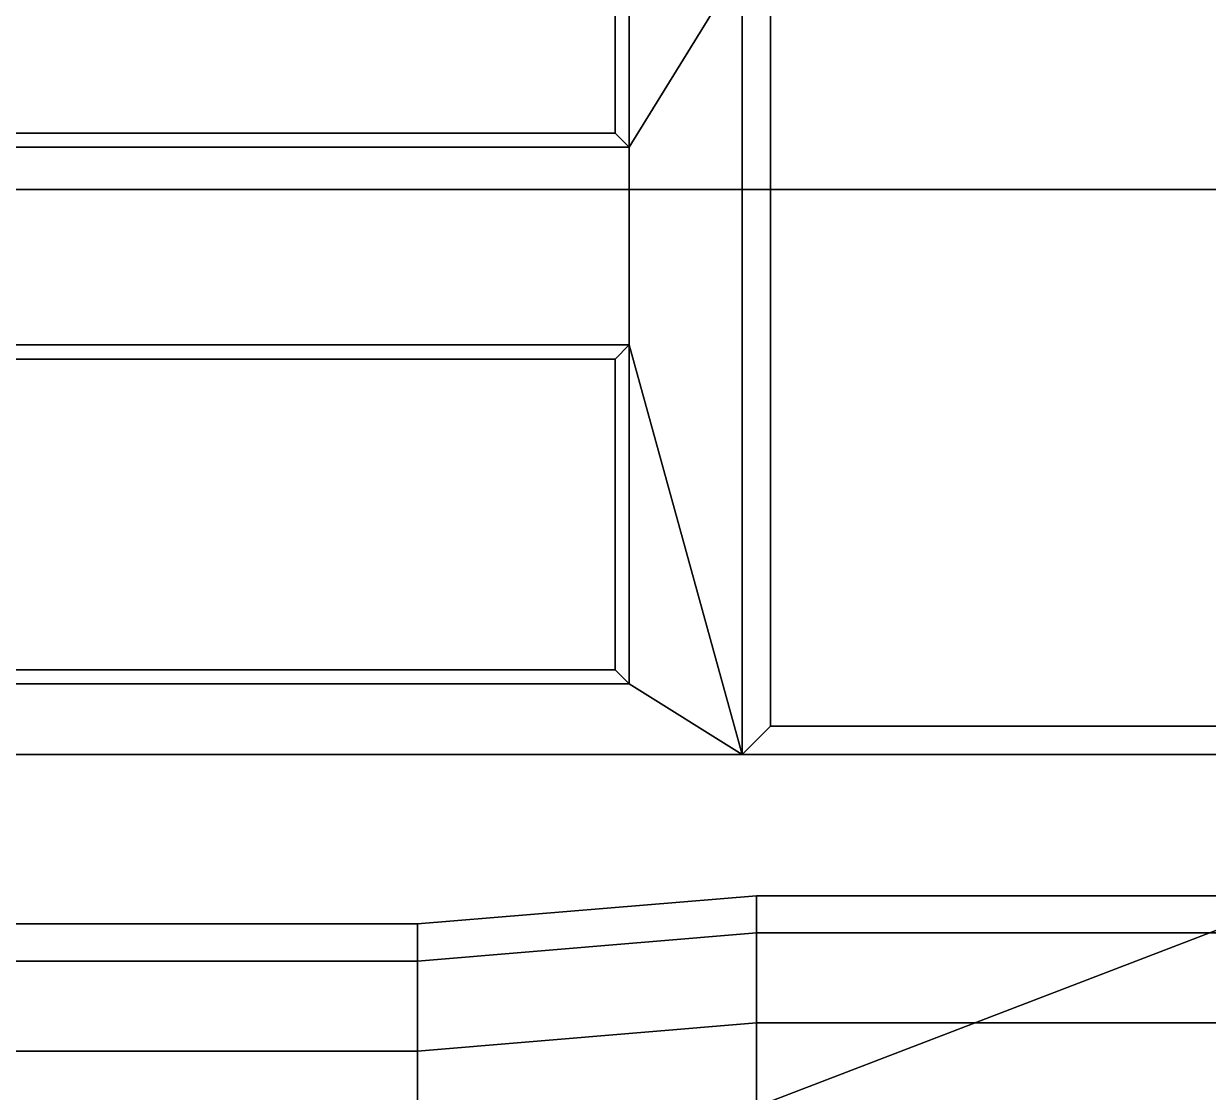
# Model space of a CAD drawing. Header units: millimetres. Extents: x -1.3 to 1.3, y -3 to 8.8.
# Drawn here: x -0.449 to 0.39, y 1.771 to 2.528 of the extents above; entities that cross this region are included whole.
import ezdxf

# ---------------------------------------------------------------- set-up
doc = ezdxf.new("R2010")
doc.units = ezdxf.units.MM
doc.header["$MEASUREMENT"] = 0

msp = doc.modelspace()

# ---------------------------------------------------------------- linework, layer by layer
for points in [[(0.72, 2.91, 0.35), (0.72, 2.41, 0.3), (-0.72, 2.41, 0.3), (-0.72, 2.91, 0.35)], [(-0.03, 2.45, 1.6345), (-0.02, 2.44, 1.60325), (-0.02, 2.68, 1.54925), (-0.03, 2.67, 1.5845)], [(-0.02, 2.44, 1.60325), (0.06, 2.57, 1.574), (0.06, 2.57, 1.574), (-0.02, 2.68, 1.54925)], [(-0.65, 2.67, 1.5845), (-0.65, 2.45, 1.6345), (-0.03, 2.45, 1.6345), (-0.03, 2.67, 1.5845)], [(-0.02, 2.44, 1.60325), (-0.02, 2.3, 1.63475), (0.06, 2.01, 1.7), (0.06, 2.57, 1.574)], [(0.06, 2.57, 1.574), (0.06, 2.01, 1.7), (0.08, 2.03, 1.72), (0.08, 2.55, 1.61)], [(0.08, 2.55, 1.61), (0.08, 2.03, 1.72), (0.61, 2.03, 1.72), (0.61, 2.55, 1.61)], [(-0.65, 2.45, 1.6345), (-0.66, 2.44, 1.60325), (-0.02, 2.44, 1.60325), (-0.03, 2.45, 1.6345)], [(-0.66, 2.44, 1.60325), (-0.66, 2.3, 1.63475), (-0.02, 2.3, 1.63475), (-0.02, 2.44, 1.60325)], [(0.12, -1.74, 0.3), (-0.72, 2.41, 0.3), (0.72, 2.41, 0.3), (0.72, -1.74, 0.3)], [(-0.72, -2.26, 0.3), (-0.72, 2.41, 0.3), (0.12, -1.74, 0.3), (0.12, -2.26, 0.3)], [(-0.03, 2.29, 1.67), (-0.02, 2.3, 1.63475), (-0.66, 2.3, 1.63475), (-0.65, 2.29, 1.67)], [(-0.03, 2.07, 1.72), (-0.02, 2.06, 1.68875), (-0.02, 2.3, 1.63475), (-0.03, 2.29, 1.67)], [(-0.02, 2.06, 1.68875), (0.06, 2.01, 1.7), (0.06, 2.01, 1.7), (-0.02, 2.3, 1.63475)], [(-0.65, 2.29, 1.67), (-0.65, 2.07, 1.72), (-0.03, 2.07, 1.72), (-0.03, 2.29, 1.67)], [(-0.65, 2.07, 1.72), (-0.66, 2.06, 1.68875), (-0.02, 2.06, 1.68875), (-0.03, 2.07, 1.72)], [(-0.66, 2.06, 1.68875), (-0.72, 2.01, 1.7), (0.06, 2.01, 1.7), (-0.02, 2.06, 1.68875)], [(0.08, 2.03, 1.72), (0.06, 2.01, 1.7), (0.63, 2.01, 1.7), (0.61, 2.03, 1.72)], [(-0.72, 2.01, 1.7), (-0.72, 2.01, 1.7), (-0.51, 1.6, 1.7), (-0.43222, 1.56778, 1.7)], [(-0.72, 2.01, 1.7), (-0.72, 2.01, 1.7), (-0.43222, 1.56778, 1.7), (0.72, 2.01, 1.7)], [(0, 1.3, 1.7), (0.72, 2.01, 1.7), (-0.43222, 1.56778, 1.7), (-0.4, 1.49, 1.7)], [(0.63, 0.67, 1.7), (0.72, 2.01, 1.7), (0, 1.3, 1.7), (0.06, 0.67, 1.7)], [(0.07, 1.88364, 1.86364), (0.07, 1.91, 1.8), (-0.17, 1.89, 1.8), (-0.17, 1.86364, 1.86364)], [(0.07, 1.91, 1.8), (0.07, 1.88364, 1.73636), (-0.17, 1.86364, 1.73636), (-0.17, 1.89, 1.8)], [(0.87, 1.88364, 1.86364), (0.87, 1.91, 1.8), (0.07, 1.91, 1.8), (0.07, 1.88364, 1.86364)], [(0.87, 1.91, 1.8), (0.87, 1.88364, 1.73636), (0.07, 1.88364, 1.73636), (0.07, 1.91, 1.8)], [(-0.17, 1.86364, 1.86364), (-0.17, 1.89, 1.8), (-0.87, 1.89, 1.8), (-0.87, 1.86364, 1.86364)], [(-0.17, 1.89, 1.8), (-0.17, 1.86364, 1.73636), (-0.87, 1.86364, 1.73636), (-0.87, 1.89, 1.8)], [(0.07, 1.82, 1.89), (0.07, 1.88364, 1.86364), (-0.17, 1.86364, 1.86364), (-0.17, 1.8, 1.89)], [(0.07, 1.88364, 1.73636), (0.07, 1.82, 1.71), (-0.17, 1.8, 1.71), (-0.17, 1.86364, 1.73636)], [(0.87, 1.82, 1.89), (0.87, 1.88364, 1.86364), (0.07, 1.88364, 1.86364), (0.07, 1.82, 1.89)], [(0.87, 1.88364, 1.73636), (0.87, 1.82, 1.71), (0.07, 1.82, 1.71), (0.07, 1.88364, 1.73636)], [(-0.17, 1.8, 1.89), (-0.17, 1.86364, 1.86364), (-0.87, 1.86364, 1.86364), (-0.87, 1.8, 1.89)], [(-0.17, 1.86364, 1.73636), (-0.17, 1.8, 1.71), (-0.87, 1.8, 1.71), (-0.87, 1.86364, 1.73636)], [(0.07, 1.75636, 1.86364), (0.07, 1.82, 1.89), (-0.17, 1.8, 1.89), (-0.17, 1.73636, 1.86364)], [(0.07, 1.82, 1.71), (0.07, 1.75636, 1.73636), (-0.17, 1.73636, 1.73636), (-0.17, 1.8, 1.71)], [(0.87, 1.75636, 1.86364), (0.87, 1.82, 1.89), (0.07, 1.82, 1.89), (0.07, 1.75636, 1.86364)], [(0.87, 1.82, 1.71), (0.87, 1.75636, 1.73636), (0.07, 1.75636, 1.73636), (0.07, 1.82, 1.71)], [(-0.17, 1.73636, 1.86364), (-0.17, 1.8, 1.89), (-0.87, 1.8, 1.89), (-0.87, 1.73636, 1.86364)], [(-0.17, 1.8, 1.71), (-0.17, 1.73636, 1.73636), (-0.87, 1.73636, 1.73636), (-0.87, 1.8, 1.71)]]:
    msp.add_3dface(points)

doc.saveas('drawing.dxf')
